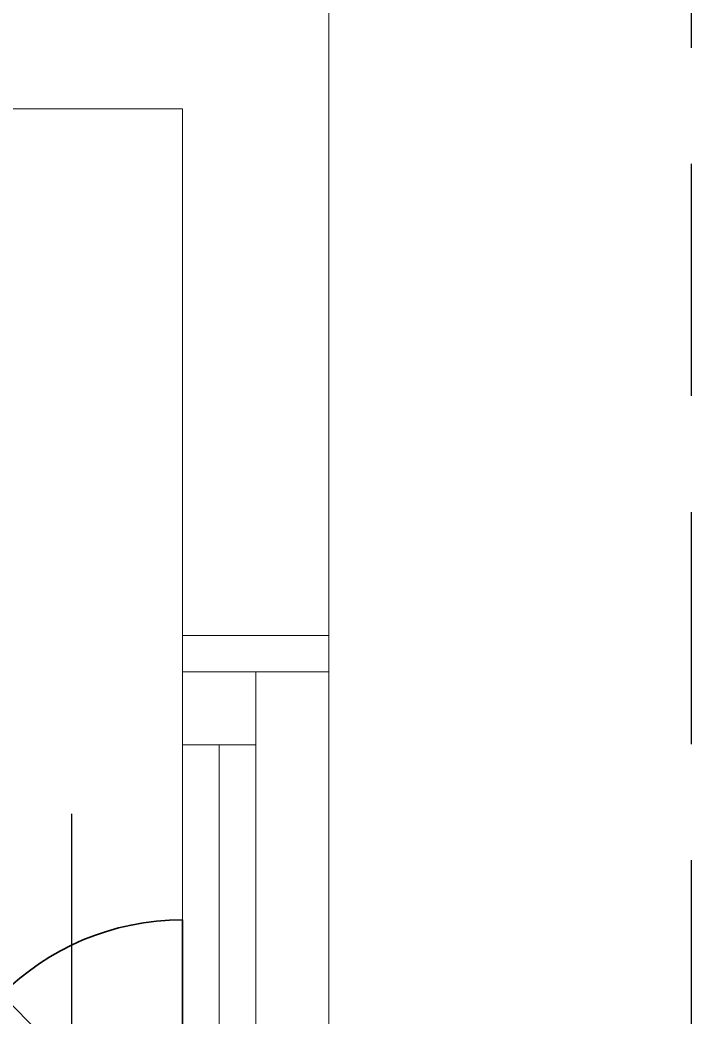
# Model space of a CAD drawing. Header units: inches. Extents: x -12418 to 57169, y -29325 to 19878.
# Drawn here: x 17587 to 18045, y -4789 to -4107 of the extents above; entities that cross this region are included whole.
import ezdxf
from ezdxf.enums import TextEntityAlignment as Align

# ---------------------------------------------------------------- set-up
doc = ezdxf.new("R2010")
doc.units = ezdxf.units.IN
doc.header["$LTSCALE"] = 25
doc.header["$MEASUREMENT"] = 0
doc.linetypes.add('DASHDOT', pattern=[25.4, 12.7, -6.35, 0, -6.35])
doc.linetypes.add('HIDDEN', pattern=[9.525, 6.35, -3.175])
doc.layers.get('0').update_dxf_attribs({"color": 8})
doc.layers.get('Defpoints').update_dxf_attribs({"color": 8})
for name, color, linetype, lineweight in [('00-Ground Floor$0$Aluminum', 251, 'Continuous', 5), ('00-Ground Floor$0$Walls', 251, 'Continuous', 5), ('E-LITE-CLNG-CNDT', 6, 'DASHDOT', 35), ('E-LITE-EXIT-NUMB', 6, 'Continuous', 25), ('E-POWR-FLOR-CNDT', 6, 'HIDDEN', 25), ('E-POWR-WALL @ 100', 4, 'Continuous', 35)]:
    doc.layers.add(name, color=color, linetype=linetype, lineweight=lineweight)
doc.styles.add('DC_Simplex', font='SIMPLEX.shx', dxfattribs={"width": 0.7})

# ---------------------------------------------------------------- blocks, each defined once
blk = doc.blocks.new('00-Ground Floor$0$A$C37be4daf')
at = {"layer": '00-Ground Floor$0$Aluminum'}
for p, q in [((1416.01, 598.24), (216.01, 598.24)), ((1341.01, 548.24), (1341.01, 598.24)), ((1391.01, 498.24), (1391.01, 598.24)), ((291.01, 573.24), (1341.01, 573.24)), ((1391.01, 548.24), (241.01, 548.24)), ((1416.01, 498.24), (216.01, 498.24))]:
    blk.add_line(p, q, dxfattribs=at)
at = {"layer": '00-Ground Floor$0$Walls'}
blk.add_line((1416.01, 498.24), (1416.01, 598.24), dxfattribs=at)
blk = doc.blocks.new('00-Ground Floor')
at = {"layer": '00-Ground Floor$0$Walls'}
for p, q in [((17797.72, -6087.43, 0), (17797.72, -4067.43, 0)), ((17697.72, -4167.43, 0), (14197.93, -4167.43, 0)), ((17697.72, -6087.43, 0), (17697.72, -4167.43, 0))]:
    blk.add_line(p, q, dxfattribs=at)
at = {"rotation": 90}
blk.add_blockref('00-Ground Floor$0$A$C37be4daf', (18295.95, -5943.44, 0), dxfattribs=at)
blk = doc.blocks.new('*U30')
blk.add_line((0, 1.75), (0, 3.25))
blk.add_lwpolyline([(1.75, 0, 1), (-1.75, 0)], format="xyb", close=True)
at = {"layer": 'Defpoints'}
for p, q in [((-2.4749, 2.4749), (0, 0)), ((2.4749, 2.4749), (0, 0)), ((-2.4749, 0.7582), (2.4749, 0.7582))]:
    blk.add_line(p, q, dxfattribs=at)
at = {"layer": 'E-LITE-EXIT-NUMB', "style": 'DC_Simplex', "width": 0.7, "flags": 8}
blk.add_attdef('TYPE', text='', height=2, rotation=360, dxfattribs=at).set_placement((-2.682, 5.2383), align=Align.RIGHT)
blk.add_attdef('CIRCUIT', (2.682, 5.2383), '', height=2, rotation=360, dxfattribs=at)

msp = doc.modelspace()

# ---------------------------------------------------------------- linework, layer by layer
at = {"layer": 'E-POWR-FLOR-CNDT', "elevation": 0}
msp.add_lwpolyline([(14321.67, -3529.97), (14445.42, -3653.72), (17970.2, -3653.72, -0.414214), (18045.2, -3728.72), (18045.2, -5628.49), (17921.46, -5752.24)], format="xyb", dxfattribs=at)

# ---------------------------------------------------------------- block references
at = {"layer": 'E-LITE-CLNG-CNDT'}
msp.add_blockref('00-Ground Floor', (0, 0), dxfattribs=at)
at = {"layer": 'E-POWR-WALL @ 100', "xscale": 100, "yscale": 100, "zscale": 100, "rotation": 90.00000000000001}
msp.add_blockref('*U30', (17697.72, -4897.03, 0), dxfattribs=at)

doc.saveas('drawing.dxf')
